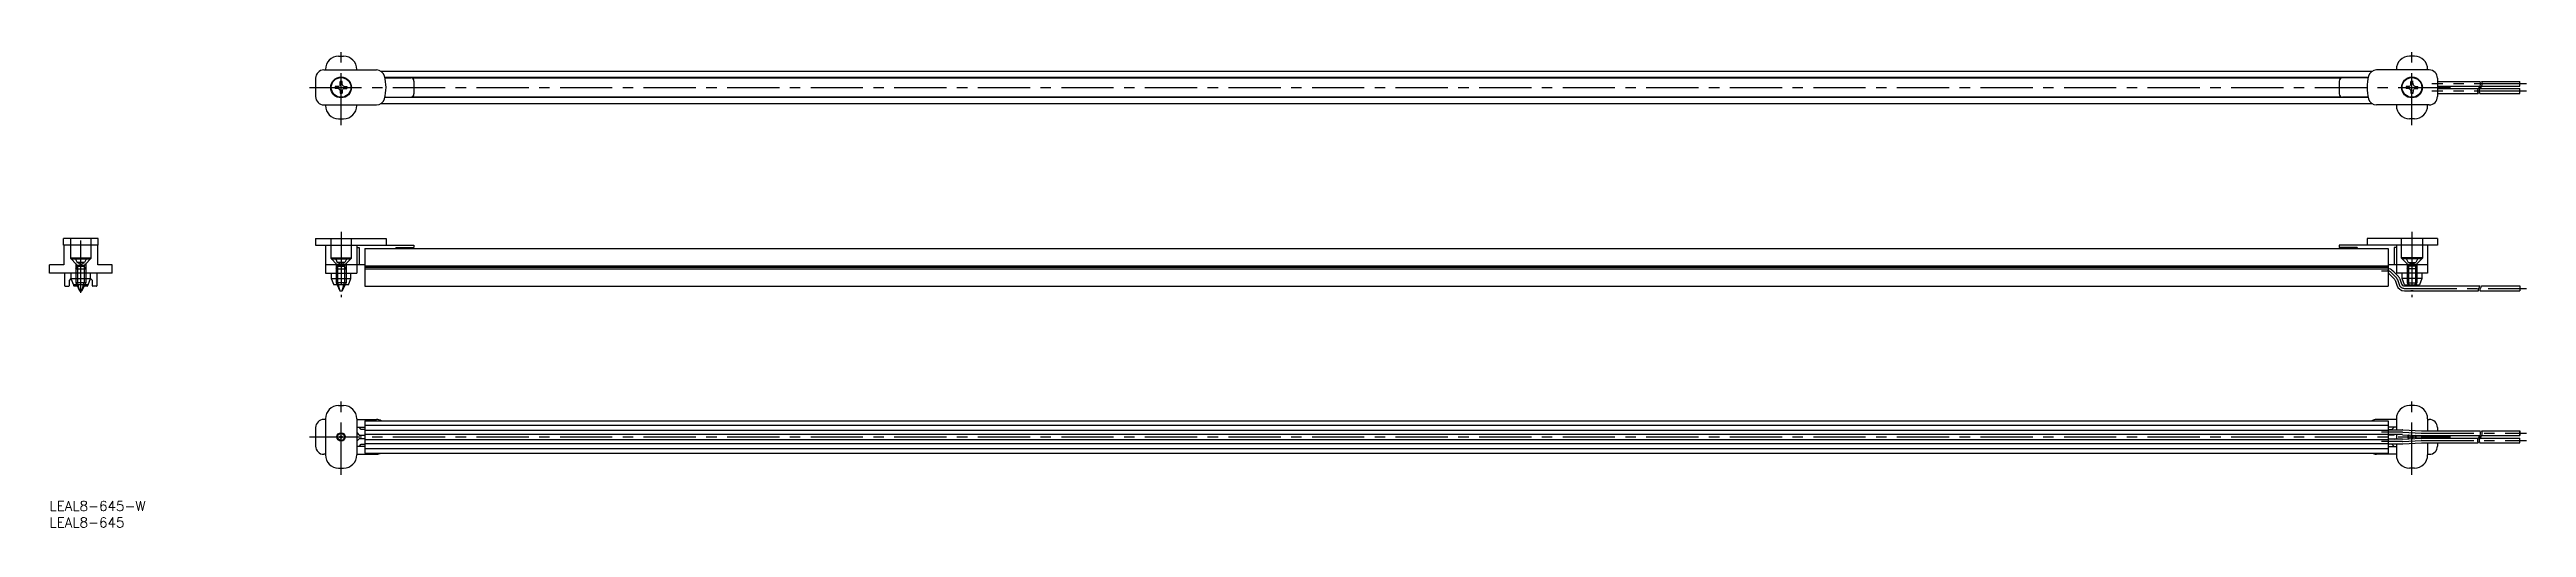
# Model space of a CAD drawing. Extents: x 0 to 753, y -8 to 137.
import ezdxf

# ---------------------------------------------------------------- set-up
doc = ezdxf.new("R2010")
doc.units = 0
doc.header["$LTSCALE"] = 0.5
doc.linetypes.add('CENTER', pattern=[50.8, 31.75, -6.35, 6.35, -6.35])
doc.linetypes.add('DASHED', pattern=[19.05, 12.7, -6.35])
for name, color, linetype in [('MSM_CENTER', 1, 'CENTER'), ('MSM_CONTINUOUS', 7, 'CONTINUOUS'), ('MSM_DASHED', 4, 'DASHED'), ('MSM_NARROW', 5, 'CONTINUOUS'), ('MSM_PART_NUMBER', 7, 'CONTINUOUS')]:
    doc.layers.add(name, color=color, linetype=linetype)
doc.styles.get("Standard").update_dxf_attribs({"font": 'txt.shx', "height": 3, "bigfont": 'bigfont.shx'})

# ---------------------------------------------------------------- blocks, each defined once
blk = doc.blocks.new('*U7')
at = {"layer": 'MSM_PART_NUMBER'}
blk.add_text('LEAL8-645-W', height=3, dxfattribs=at).set_placement((0, -3))
blk = doc.blocks.new('*U8')
at = {"layer": 'MSM_PART_NUMBER'}
blk.add_text('LEAL8-645', height=3, dxfattribs=at).set_placement((0, -8))

msp = doc.modelspace()

# ---------------------------------------------------------------- linework, layer by layer
at = {"layer": 'MSM_CENTER'}
for p, q in [((88.63, 114.13), (88.63, 137.13)), ((718.13, 114.13), (718.13, 137.13)), ((78.98, 125.63), (732.78, 125.63)), ((752.93, 126.73), (724.21, 126.73)), ((752.93, 124.53), (724.21, 124.53)), ((9.5, 63.23), (9.5, 81.73)), ((88.63, 81.73), (88.63, 61.91)), ((718.13, 81.73), (718.13, 61.91)), ((708.88, 69.92), (710.65, 69.92)), ((713.71, 67.32), (714.22, 65.79)), ((715.85, 64.61), (752.93, 64.61)), ((88.63, 8), (88.63, 31)), ((718.13, 8), (718.13, 31)), ((78.98, 19.5), (732.78, 19.5)), ((715.22, 20.9), (708.88, 20.9)), ((715.22, 18.1), (708.88, 18.1)), ((715.31, 20.9), (720.95, 20.6)), ((715.31, 18.1), (720.95, 18.4)), ((721.03, 20.6), (752.93, 20.6)), ((721.03, 18.4), (752.93, 18.4))]:
    msp.add_line(p, q, dxfattribs=at)
for centre, radius, start, end in [((710.65, 68.45), 1.48, 46.7972, 90), ((638.77, -8.09), 106.47, 45.54255, 46.7972), ((712.31, 66.85), 1.48, 18.28169, 45.54255), ((715.85, 66.33), 1.73, 198.28169, 270), ((715.22, 19.7), 1.6, 270, 273), ((721.03, 22.2), 1.6, 267, 270), ((721.03, 16.8), 1.6, 90, 93)]:
    msp.add_arc(centre, radius, start, end, dxfattribs=at)
at = {"layer": 'MSM_CONTINUOUS'}
for p, q in [((80.88, 128.43), (80.88, 122.83)), ((83.38, 130.93), (99.42, 130.93)), ((83.88, 131.13), (83.88, 130.93)), ((87.88, 135.13), (89.38, 135.13)), ((93.38, 131.13), (93.38, 130.93)), ((100.78, 130.53), (705.97, 130.53)), ((704.81, 128.63), (101.94, 128.63)), ((101.96, 128.58), (109.78, 128.58)), ((110.09, 128.53), (696.66, 128.53)), ((704.8, 128.58), (696.98, 128.58)), ((723.38, 130.93), (707.33, 130.93)), ((713.38, 131.13), (713.38, 130.93)), ((718.88, 135.13), (717.38, 135.13)), ((722.88, 131.13), (722.88, 130.93)), ((725.88, 128.43), (725.88, 122.83)), ((87.7, 125.96), (86.85, 125.95)), ((87.7, 125.3), (86.85, 125.31)), ((87.7, 125.96), (88.11, 126.15)), ((87.7, 125.3), (88.11, 125.11)), ((88.3, 126.56), (88.11, 126.15)), ((88.3, 124.71), (88.11, 125.11)), ((88.3, 126.56), (88.31, 127.4)), ((88.3, 124.71), (88.31, 123.86)), ((88.96, 126.56), (88.94, 127.4)), ((88.96, 124.71), (88.94, 123.86)), ((88.96, 126.56), (89.15, 126.15)), ((88.96, 124.71), (89.15, 125.11)), ((89.55, 125.96), (89.15, 126.15)), ((89.55, 125.3), (89.15, 125.11)), ((89.55, 125.96), (90.4, 125.95)), ((89.55, 125.3), (90.4, 125.31)), ((100.78, 120.73), (705.97, 120.73)), ((101.94, 122.63), (704.81, 122.63)), ((101.96, 122.68), (109.78, 122.68)), ((110.09, 122.73), (696.66, 122.73)), ((110.78, 127.58), (110.78, 123.68)), ((695.98, 127.58), (695.98, 123.68)), ((704.8, 122.68), (696.98, 122.68)), ((717.2, 125.96), (716.35, 125.95)), ((717.2, 125.3), (716.35, 125.31)), ((717.2, 125.96), (717.61, 126.15)), ((717.2, 125.3), (717.61, 125.11)), ((717.8, 126.56), (717.61, 126.15)), ((717.8, 124.71), (717.61, 125.11)), ((717.8, 126.56), (717.81, 127.4)), ((717.8, 124.71), (717.81, 123.86)), ((718.46, 126.56), (718.44, 127.4)), ((718.46, 124.71), (718.44, 123.86)), ((718.46, 126.56), (718.65, 126.15)), ((718.46, 124.71), (718.65, 125.11)), ((719.05, 125.96), (718.65, 126.15)), ((719.05, 125.3), (718.65, 125.11)), ((719.05, 125.96), (719.9, 125.95)), ((719.05, 125.3), (719.9, 125.31)), ((725.88, 127.46), (738.82, 127.46)), ((725.88, 126.01), (738.82, 126.01)), ((725.88, 125.26), (738.22, 125.26)), ((725.88, 123.81), (738.22, 123.81)), ((738.72, 125.26), (750.93, 125.26)), ((738.72, 123.81), (750.93, 123.81)), ((739.32, 127.46), (750.93, 127.46)), ((739.32, 126.01), (750.93, 126.01)), ((750.93, 126.01), (750.93, 127.46)), ((750.93, 123.81), (750.93, 125.26)), ((83.38, 120.33), (99.42, 120.33)), ((83.88, 120.33), (83.88, 120.13)), ((87.88, 116.13), (89.38, 116.13)), ((93.38, 120.33), (93.38, 120.13)), ((723.38, 120.33), (707.33, 120.33)), ((713.38, 120.33), (713.38, 120.13)), ((718.88, 116.13), (717.38, 116.13)), ((722.88, 120.33), (722.88, 120.13)), ((14.8, 79.73), (4.2, 79.73)), ((4.2, 77.73), (4.2, 79.73)), ((14.8, 77.73), (4.2, 77.73)), ((4.37, 77.73), (4.37, 71.73)), ((14.63, 71.73), (14.63, 77.73)), ((14.8, 77.73), (14.8, 79.73)), ((80.88, 79.73), (102.28, 79.73)), ((80.88, 79.73), (80.88, 77.73)), ((80.88, 77.73), (110.78, 77.73)), ((83.88, 77.73), (83.88, 69.23)), ((93.38, 77.73), (93.38, 69.23)), ((93.38, 76.98), (94.07, 76.98)), ((94.07, 76.98), (94.07, 71.73)), ((95.88, 76.73), (95.88, 65.23)), ((95.88, 76.73), (710.88, 76.73)), ((102.28, 79.73), (102.28, 77.73)), ((105.28, 76.98), (110.78, 76.98)), ((105.28, 76.98), (105.28, 76.73)), ((110.78, 77.73), (110.78, 76.98)), ((725.88, 77.73), (695.98, 77.73)), ((695.98, 77.73), (695.98, 76.98)), ((701.48, 76.98), (695.98, 76.98)), ((701.48, 76.98), (701.48, 76.73)), ((704.48, 79.73), (704.48, 77.73)), ((725.88, 79.73), (704.48, 79.73)), ((710.88, 76.73), (710.88, 65.23)), ((712.69, 76.98), (712.69, 71.73)), ((713.38, 76.98), (712.69, 76.98)), ((713.38, 77.73), (713.38, 69.23)), ((722.88, 77.73), (722.88, 69.23)), ((725.88, 79.73), (725.88, 77.73)), ((0, 69.23), (0, 71.73)), ((4.37, 71.73), (0, 71.73)), ((19, 69.23), (0, 69.23)), ((4.6, 65.33), (4.6, 69.23)), ((6.5, 69.23), (6.5, 67.61)), ((12.5, 67.61), (12.5, 69.23)), ((14.4, 69.23), (14.4, 65.33)), ((19, 71.73), (14.63, 71.73)), ((19, 69.23), (19, 71.73)), ((95.88, 71.73), (83.88, 71.73)), ((83.88, 69.23), (93.38, 69.23)), ((85.63, 69.23), (85.63, 67.61)), ((91.63, 67.61), (91.63, 69.23)), ((95.88, 71.5), (710.88, 71.5)), ((710.88, 70.98), (95.88, 70.98)), ((710.88, 70.46), (95.88, 70.46)), ((722.88, 71.73), (710.88, 71.73)), ((722.88, 69.23), (713.38, 69.23)), ((715.13, 67.61), (715.13, 69.23)), ((721.13, 69.23), (721.13, 67.61)), ((4.7, 65.23), (5.83, 65.23)), ((6.52, 67.56), (5.93, 66.96)), ((5.93, 66.96), (5.93, 65.33)), ((6.5, 67.61), (7.25, 65.63)), ((6.5, 67.61), (12.5, 67.61)), ((11.75, 65.63), (7.25, 65.63)), ((7.43, 65.33), (7.43, 65.63)), ((8.5, 65.23), (7.53, 65.23)), ((8.31, 65.63), (9.15, 63.83)), ((9.15, 63.83), (9.85, 63.83)), ((10.69, 65.63), (9.85, 63.83)), ((11.48, 65.23), (10.5, 65.23)), ((11.58, 65.63), (11.58, 65.33)), ((11.75, 65.63), (12.5, 67.61)), ((13.08, 66.96), (12.48, 67.56)), ((13.08, 65.33), (13.08, 66.96)), ((14.3, 65.23), (13.18, 65.23)), ((85.63, 67.61), (86.38, 65.63)), ((85.63, 67.61), (91.63, 67.61)), ((90.88, 65.63), (86.38, 65.63)), ((87.44, 65.63), (88.28, 63.83)), ((88.28, 63.83), (88.98, 63.83)), ((89.82, 65.63), (88.98, 63.83)), ((90.88, 65.63), (91.63, 67.61)), ((95.88, 65.23), (710.88, 65.23)), ((713.02, 67.09), (713.53, 65.56)), ((714.4, 67.54), (714.91, 66.02)), ((721.13, 67.61), (715.13, 67.61)), ((715.88, 65.63), (715.13, 67.61)), ((715.85, 65.33), (738.76, 65.33)), ((715.85, 63.88), (738.34, 63.88)), ((715.88, 65.63), (720.38, 65.63)), ((716.94, 65.63), (717.08, 65.33)), ((717.75, 63.88), (717.78, 63.83)), ((718.48, 63.83), (717.78, 63.83)), ((718.5, 63.88), (718.48, 63.83)), ((719.32, 65.63), (719.18, 65.33)), ((721.13, 67.61), (720.38, 65.63)), ((738.84, 63.88), (750.93, 63.88)), ((739.26, 65.33), (750.93, 65.33)), ((750.93, 65.33), (750.93, 63.88)), ((83.88, 24.8), (83.38, 24.8)), ((83.88, 25), (83.88, 14)), ((87.88, 29), (89.38, 29)), ((93.38, 25), (93.38, 14)), ((93.38, 24.8), (99.42, 24.8)), ((95.88, 24.4), (95.88, 14.6)), ((95.88, 24.4), (710.88, 24.4)), ((95.88, 23.07), (710.88, 23.07)), ((713.38, 24.8), (707.33, 24.8)), ((710.88, 24.4), (710.88, 14.6)), ((713.38, 25), (713.38, 21.63)), ((718.88, 29), (717.38, 29)), ((722.88, 25), (722.88, 21.32)), ((722.88, 24.8), (723.38, 24.8)), ((80.88, 22.3), (80.88, 16.7)), ((93.38, 22.45), (95.88, 22.45)), ((93.38, 20.78), (94.1, 20.05)), ((94.1, 18.95), (93.38, 18.22)), ((95.88, 16.55), (93.38, 16.55)), ((94.77, 21.75), (94.07, 22.45)), ((94.07, 16.55), (94.77, 17.25)), ((94.1, 20.05), (95.88, 20.05)), ((95.88, 18.95), (94.1, 18.95)), ((95.88, 21.75), (94.77, 21.75)), ((94.77, 17.25), (95.88, 17.25)), ((95.88, 21.57), (710.88, 21.57)), ((710.88, 20.25), (95.88, 20.25)), ((95.88, 18.75), (710.88, 18.75)), ((710.88, 17.42), (95.88, 17.42)), ((95.88, 15.92), (710.88, 15.92)), ((713.38, 22.45), (710.88, 22.45)), ((710.88, 21.75), (711.99, 21.75)), ((710.88, 21.63), (715.22, 21.63)), ((715.22, 20.18), (710.88, 20.18)), ((712.65, 20.05), (710.88, 20.05)), ((710.88, 18.95), (712.65, 18.95)), ((715.22, 18.83), (710.88, 18.83)), ((710.88, 17.38), (715.22, 17.38)), ((711.99, 17.25), (710.88, 17.25)), ((710.88, 16.55), (713.38, 16.55)), ((711.99, 21.75), (712.69, 22.45)), ((712.69, 16.55), (711.99, 17.25)), ((712.77, 20.18), (712.65, 20.05)), ((712.65, 18.95), (712.77, 18.83)), ((713.38, 20.18), (713.38, 18.83)), ((713.38, 17.38), (713.38, 14)), ((715.27, 20.17), (720.91, 19.88)), ((715.27, 18.83), (720.91, 19.12)), ((715.34, 21.62), (720.98, 21.33)), ((715.34, 17.38), (720.98, 17.67)), ((721.03, 21.32), (738.82, 21.32)), ((721.03, 19.87), (738.82, 19.87)), ((721.03, 19.12), (738.22, 19.12)), ((721.03, 17.67), (738.22, 17.67)), ((722.88, 19.87), (722.88, 19.12)), ((722.88, 17.67), (722.88, 14)), ((725.88, 22.3), (725.88, 21.32)), ((725.88, 19.87), (725.88, 19.12)), ((725.88, 17.67), (725.88, 16.7)), ((738.72, 19.12), (750.93, 19.12)), ((738.72, 17.67), (750.93, 17.67)), ((739.32, 21.32), (750.93, 21.32)), ((739.32, 19.87), (750.93, 19.87)), ((750.93, 21.32), (750.93, 19.87)), ((750.93, 20), (750.93, 21.2)), ((750.93, 17.67), (750.93, 19.12)), ((83.88, 14.2), (83.38, 14.2)), ((87.88, 10), (89.38, 10)), ((93.38, 14.2), (99.42, 14.2)), ((95.88, 14.6), (710.88, 14.6)), ((713.38, 14.2), (707.33, 14.2)), ((718.88, 10), (717.38, 10)), ((722.88, 14.2), (723.38, 14.2))]:
    msp.add_line(p, q, dxfattribs=at)
for centre, radius in [((88.63, 125.63), 3.15), ((88.63, 125.63), 3), ((718.13, 125.63), 3.15), ((718.13, 125.63), 3), ((88.63, 19.5), 1.25), ((88.63, 19.5), 0.35), ((718.13, 19.5), 0.35)]:
    msp.add_circle(centre, radius, dxfattribs=at)
for centre, radius, start, end in [((83.38, 128.43), 2.5, 90, 180), ((87.88, 131.13), 4, 90, 180), ((89.38, 131.13), 4, 0, 90), ((99.42, 128.43), 2.5, 14.41177, 90), ((88.53, 125.63), 13.75, 345.58823, 14.41177), ((109.78, 127.58), 1, 0, 90), ((696.98, 127.58), 1, 90, 180), ((718.23, 125.63), 13.75, 165.58823, 194.41177), ((707.33, 128.43), 2.5, 90, 165.58823), ((717.38, 131.13), 4, 90, 180), ((718.88, 131.13), 4, 0, 90), ((723.38, 128.43), 2.5, 0, 90), ((83.38, 122.83), 2.5, 180, 270), ((88.63, 125.63), 1.8, 169.8876, 190.1124), ((88.63, 125.63), 1.8, 79.8876, 100.1124), ((88.63, 125.63), 1.8, 259.8876, 280.1124), ((88.63, 125.63), 1.8, 349.8876, 10.1124), ((99.42, 122.83), 2.5, 270, 345.58823), ((109.78, 123.68), 1, 270, 0), ((696.98, 123.68), 1, 180, 270), ((707.33, 122.83), 2.5, 194.41177, 270), ((718.13, 125.63), 1.8, 169.8876, 190.1124), ((718.13, 125.63), 1.8, 79.8876, 100.1124), ((718.13, 125.63), 1.8, 259.8876, 280.1124), ((718.13, 125.63), 1.8, 349.8876, 10.1124), ((723.38, 122.83), 2.5, 270, 0), ((87.88, 120.13), 4, 180, 270), ((89.38, 120.13), 4, 270, 0), ((717.38, 120.13), 4, 180, 270), ((718.88, 120.13), 4, 270, 0), ((710.65, 68.45), 2.2, 46.7972, 84.19204), ((710.65, 68.45), 0.75, 46.7972, 72.73227), ((638.77, -8.09), 105.75, 45.54255, 46.7972), ((638.77, -8.09), 107.2, 45.54255, 46.7972), ((712.31, 66.85), 2.2, 18.28169, 45.54255), ((4.7, 65.33), 0.1, 180, 270), ((5.83, 65.33), 0.1, 270, 0), ((7.53, 65.33), 0.1, 180, 270), ((11.48, 65.33), 0.1, 270, 0), ((13.18, 65.33), 0.1, 180, 270), ((14.3, 65.33), 0.1, 270, 0), ((712.31, 66.85), 0.75, 18.28169, 45.54255), ((715.85, 66.33), 2.45, 198.28169, 270), ((715.85, 66.33), 1, 198.28169, 270), ((83.38, 22.3), 2.5, 90, 180), ((87.88, 25), 4, 90, 180), ((89.38, 25), 4, 0, 90), ((99.42, 22.3), 2.5, 57.14012, 90), ((707.33, 22.3), 2.5, 90, 122.85988), ((717.38, 25), 4, 90, 180), ((718.88, 25), 4, 360, 90), ((723.38, 22.3), 2.5, 0, 90), ((83.38, 16.7), 2.5, 180, 270), ((715.22, 19.3), 2.32, 86.99991, 89.99991), ((715.22, 19.3), 0.875, 86.99991, 89.99991), ((715.22, 19.7), 0.875, 270, 273), ((715.22, 19.7), 2.33, 270, 273), ((718.13, 19.5), 1.25, 152.25033, 207.74954), ((718.13, 19.5), 1.25, 338.25046, 21.74948), ((721.03, 22.2), 2.32, 266.99991, 269.99991), ((721.03, 16.8), 2.33, 90, 93), ((721.03, 22.2), 0.875, 266.99991, 269.99991), ((721.03, 16.8), 0.875, 90, 93), ((723.38, 16.7), 2.5, 270, 0), ((87.88, 14), 4, 180, 270), ((89.38, 14), 4, 270, 0), ((99.42, 16.7), 2.5, 270, 302.85988), ((707.33, 16.7), 2.5, 237.14012, 270), ((717.38, 14), 4, 180, 270), ((718.88, 14), 4, 270, 360)]:
    msp.add_arc(centre, radius, start, end, dxfattribs=at)
at = {"layer": 'MSM_DASHED'}
for p, q in [((6.35, 79.73), (6.35, 73.73)), ((12.65, 73.73), (12.65, 79.73)), ((85.48, 79.73), (85.48, 73.73)), ((91.78, 73.73), (91.78, 79.73)), ((714.98, 73.73), (714.98, 79.73)), ((721.28, 79.73), (721.28, 73.73)), ((6.35, 73.73), (12.65, 73.73)), ((8.22, 71.86), (6.35, 73.73)), ((6.5, 73.83), (12.5, 73.83)), ((6.5, 73.83), (6.5, 73.58)), ((6.5, 73.58), (12.5, 73.58)), ((7.87, 73.5), (8.35, 72.51)), ((8, 72.08), (8, 66.3)), ((8, 70.52), (8.45, 71.3)), ((8, 70.52), (11, 70.52)), ((10.64, 72.51), (8.35, 72.51)), ((9.5, 71.9), (8.35, 72.51)), ((8.45, 71.63), (10.55, 71.63)), ((8.45, 71.3), (10.55, 71.3)), ((8.45, 71.3), (8.45, 66.3)), ((9.5, 71.9), (10.64, 72.51)), ((11, 70.52), (10.55, 71.3)), ((10.55, 71.3), (10.55, 66.3)), ((11.13, 73.5), (10.64, 72.51)), ((10.78, 71.86), (12.65, 73.73)), ((11, 72.08), (11, 66.3)), ((12.5, 73.58), (12.5, 73.83)), ((85.48, 73.73), (91.78, 73.73)), ((87.34, 71.86), (85.48, 73.73)), ((85.63, 73.83), (91.63, 73.83)), ((85.63, 73.83), (85.63, 73.58)), ((85.63, 73.58), (91.63, 73.58)), ((86.99, 73.5), (87.48, 72.51)), ((87.13, 72.08), (87.13, 66.3)), ((87.13, 70.52), (87.58, 71.3)), ((87.13, 70.52), (90.13, 70.52)), ((88.63, 71.9), (87.48, 72.51)), ((89.77, 72.51), (87.48, 72.51)), ((87.58, 71.63), (89.68, 71.63)), ((87.58, 71.3), (89.68, 71.3)), ((87.58, 71.3), (87.58, 66.3)), ((88.63, 71.9), (89.77, 72.51)), ((90.13, 70.52), (89.68, 71.3)), ((89.68, 71.3), (89.68, 66.3)), ((90.26, 73.5), (89.77, 72.51)), ((89.91, 71.86), (91.78, 73.73)), ((90.13, 72.08), (90.13, 66.3)), ((91.63, 73.58), (91.63, 73.83)), ((721.28, 73.73), (714.98, 73.73)), ((716.84, 71.86), (714.98, 73.73)), ((721.13, 73.83), (715.13, 73.83)), ((715.13, 73.58), (715.13, 73.83)), ((721.13, 73.58), (715.13, 73.58)), ((716.49, 73.5), (716.98, 72.51)), ((716.63, 72.08), (716.63, 66.3)), ((716.63, 70.52), (717.08, 71.3)), ((719.63, 70.52), (716.63, 70.52)), ((718.13, 71.9), (716.98, 72.51)), ((716.98, 72.51), (719.27, 72.51)), ((719.18, 71.63), (717.08, 71.63)), ((719.18, 71.3), (717.08, 71.3)), ((717.08, 71.3), (717.08, 66.3)), ((718.13, 71.9), (719.27, 72.51)), ((719.63, 70.52), (719.18, 71.3)), ((719.18, 71.3), (719.18, 66.3)), ((719.76, 73.5), (719.27, 72.51)), ((719.41, 71.86), (721.28, 73.73)), ((719.63, 72.08), (719.63, 66.3)), ((721.13, 73.83), (721.13, 73.58)), ((11, 66.3), (8, 66.3)), ((8, 66.3), (8.31, 65.63)), ((8.25, 65.76), (8.25, 65.63)), ((8.45, 66.3), (8.64, 65.63)), ((10.36, 65.63), (10.55, 66.3)), ((11, 66.3), (10.69, 65.63)), ((10.75, 65.63), (10.75, 65.76)), ((90.13, 66.3), (87.13, 66.3)), ((87.13, 66.3), (87.44, 65.63)), ((87.38, 65.76), (87.38, 65.63)), ((87.58, 66.3), (87.77, 65.63)), ((89.49, 65.63), (89.68, 66.3)), ((90.13, 66.3), (89.82, 65.63)), ((89.88, 65.63), (89.88, 65.76)), ((716.63, 66.3), (719.63, 66.3)), ((716.63, 66.3), (716.94, 65.63)), ((716.88, 65.63), (716.88, 65.76)), ((717.27, 65.63), (717.08, 66.3)), ((719.18, 66.3), (718.99, 65.63)), ((719.63, 66.3), (719.32, 65.63)), ((719.38, 65.76), (719.38, 65.63))]:
    msp.add_line(p, q, dxfattribs=at)
for centre, radius, start, end in [((7.33, 73.23), 0.6, 26.3, 90), ((7.65, 71.3), 0.8, 0, 45), ((11.35, 71.3), 0.8, 135, 180), ((11.67, 73.23), 0.6, 90, 153.7), ((86.45, 73.23), 0.6, 26.3, 90), ((86.78, 71.3), 0.8, 0, 45), ((90.48, 71.3), 0.8, 135, 180), ((90.8, 73.23), 0.6, 90, 153.7), ((715.95, 73.23), 0.6, 26.3, 90), ((716.28, 71.3), 0.8, 0, 45), ((719.98, 71.3), 0.8, 135, 180), ((720.3, 73.23), 0.6, 90, 153.7)]:
    msp.add_arc(centre, radius, start, end, dxfattribs=at)
at = {"layer": 'MSM_NARROW'}
for p, q in [((8.64, 65.63), (9.15, 63.83)), ((9.85, 63.83), (10.36, 65.63)), ((87.77, 65.63), (88.28, 63.83)), ((88.98, 63.83), (89.49, 65.63)), ((717.27, 65.63), (717.35, 65.33)), ((717.76, 63.88), (717.78, 63.83)), ((718.49, 63.88), (718.48, 63.83)), ((718.99, 65.63), (718.9, 65.33))]:
    msp.add_line(p, q, dxfattribs=at)
msp.add_circle((88.63, 19.5), 1.05, dxfattribs=at)
for centre, radius, start, end in [((739.51, 124.53), 1.48, 131.96921, 209.34301), ((737.53, 126.73), 1.48, 311.96921, 29.34301), ((740.01, 124.53), 1.48, 131.96921, 209.34301), ((738.03, 126.73), 1.48, 311.96921, 29.34301), ((739.01, 64.18), 0.739, 131.87554, 203.96281), ((738.02, 65.28), 0.739, 311.87554, 3.88135), ((739.51, 64.18), 0.739, 131.87554, 203.96281), ((738.52, 65.28), 0.739, 311.87554, 3.88135), ((718.13, 19.5), 1.05, 147.10594, 212.89393), ((718.13, 19.5), 1.05, 333.10607, 26.89387), ((739.51, 18.4), 1.48, 131.96921, 209.34301), ((737.53, 20.6), 1.48, 311.96921, 29.34151), ((740.01, 18.4), 1.48, 131.96921, 209.34301), ((738.03, 20.6), 1.48, 311.96921, 29.34147)]:
    msp.add_arc(centre, radius, start, end, dxfattribs=at)

# ---------------------------------------------------------------- block references
at = {"layer": 'MSM_CONTINUOUS'}
for name in ['*U7', '*U8']:
    msp.add_blockref(name, (0, 0), dxfattribs=at)

doc.saveas('drawing.dxf')
